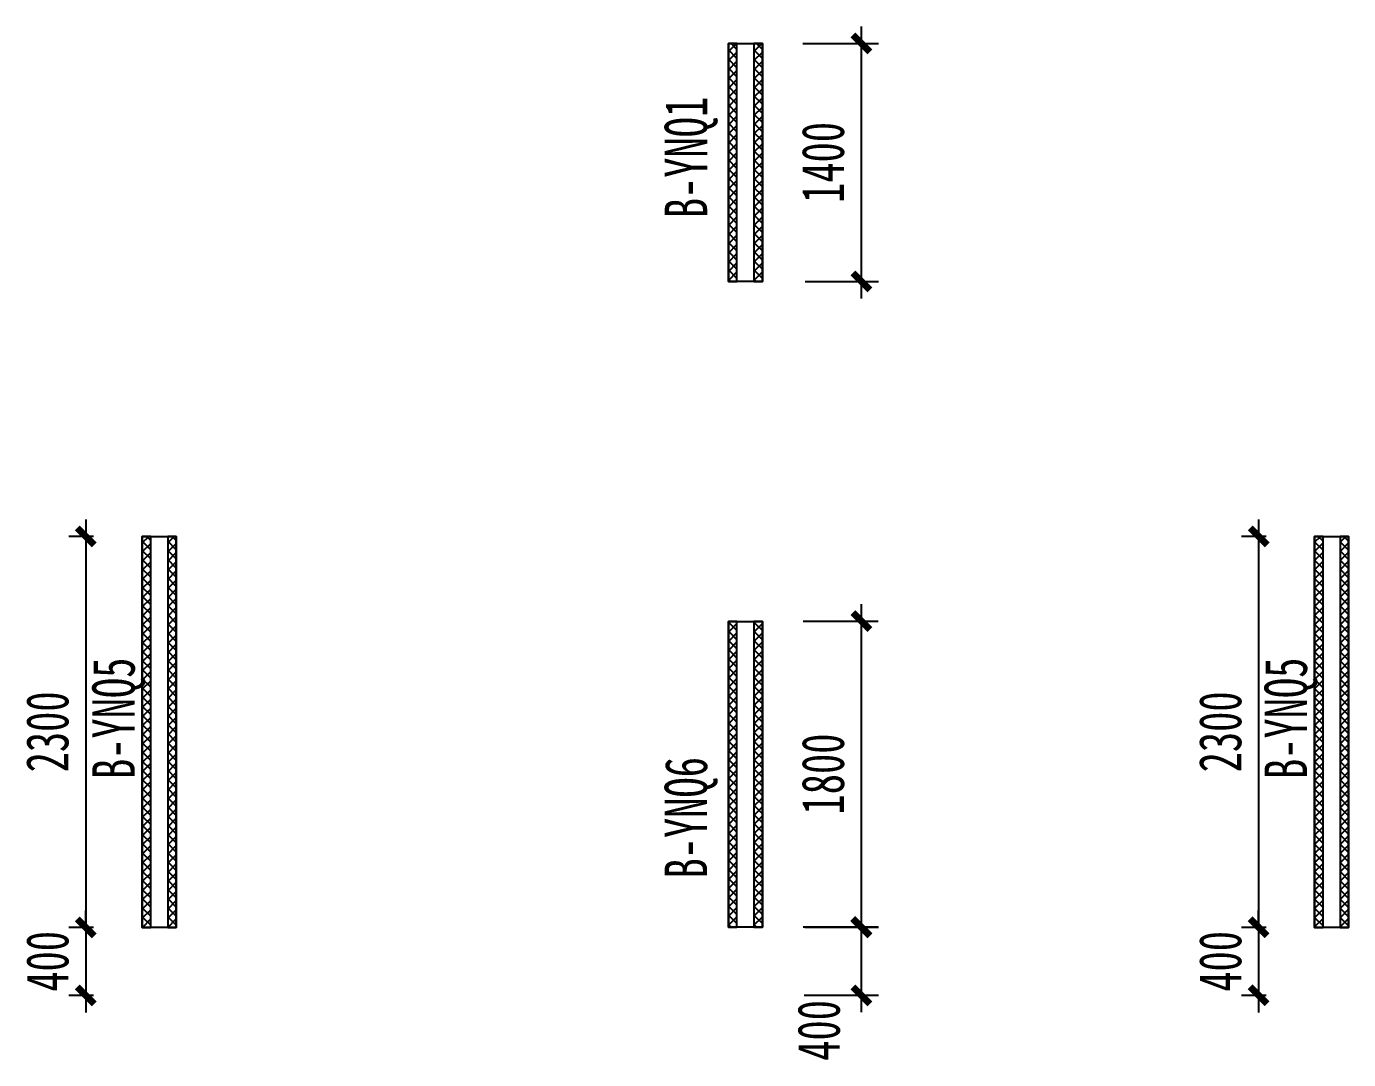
# Model space of a CAD drawing. Extents: x -3200781797 to -8106663, y 494714 to 1244925.
# Drawn here: x -3200762514 to -3200754732, y 766492 to 772570 of the extents above; entities that cross this region are included whole.
import ezdxf
from ezdxf.enums import TextEntityAlignment as Align

# ---------------------------------------------------------------- set-up
doc = ezdxf.new("R2010")
doc.units = 0
doc.header["$LTSCALE"] = 1000
doc.header["$MEASUREMENT"] = 0
doc.linetypes.add('DASH', pattern=[0.35, 0.25, -0.1])
doc.layers.get('Defpoints').update_dxf_attribs({"color": 30, "linetype": 'DASH'})
for name, color, linetype in [('3#4#5#$0$DIM', 3, 'Continuous'), ('3#4#5#$0$S-ANNO-TEXT', 7, 'Continuous'), ('3#4#5#$0$S-PC-FQ-NYQ', 4, 'Continuous'), ('3#4#5#$0$S-PC-FQ-WYQ', 4, 'Continuous')]:
    doc.layers.add(name, color=color, linetype=linetype)
doc.styles.add('3#4#5#$0$宋体', font='', dxfattribs={"width": 0.8})
doc.styles.add('3#4#5#$0$楷体', font='', dxfattribs={"width": 0.7})
doc.styles.get('3#4#5#$0$宋体').set_extended_font_data('SimSun')
doc.styles.get('3#4#5#$0$楷体').set_extended_font_data('KaiTi_GB2312')
doc.dimstyles.new('3#4#5#$0$TSSD_100_100', dxfattribs={"dimtxt": 250, "dimasz": 100, "dimexe": 100, "dimexo": 250, "dimgap": 100, "dimtad": 1, "dimdec": 0, "dimzin": 0, "dimdsep": 46, "dimtxsty": '3#4#5#$0$楷体', "dimblk": '3#4#5#$0$_ArchTick', "dimcen": 0, "dimdle": 100, "dimclrt": 7, "dimadec": 0, "dimazin": 0, "dimtfac": 1, "dimtdec": 0, "dimtix": 1, "dimtmove": 2, "dimatfit": 3, "dimfxl": 1, "dimtolj": 1, "dimtzin": 0, "dimarcsym": 0})

# ---------------------------------------------------------------- blocks, each defined once
blk = doc.blocks.new('3#4#5#$0$_ArchTick')
at = {"color": 0, "linetype": 'ByBlock', "const_width": 0.4}
blk.add_lwpolyline([(-0.5, -0.5), (0.5, 0.5)], dxfattribs=at)
blk = doc.blocks.new('*D3438')
at = {"layer": '3#4#5#$0$DIM', "color": 0, "lineweight": -2, "transparency": 16777216}
for p, q in [((21682.3, 0), (21682.3, 600)), ((21349.6, 500), (21782.3, 500)), ((21346.5, 100), (21782.3, 100))]:
    blk.add_line(p, q, dxfattribs=at)
at = {"layer": 'Defpoints', "color": 0, "transparency": 16777216}
for p in [(21099.6, 500), (21682.3, 500), (21096.5, 100)]:
    blk.add_point(p, dxfattribs=at)
at = {"layer": '3#4#5#$0$DIM', "color": 0, "lineweight": -2, "transparency": 16777216, "xscale": 100, "yscale": 100, "zscale": 100}
for p, rotation in [((21682.3, 500), 90), ((21682.3, 100), 270)]:
    blk.add_blockref('3#4#5#$0$_ArchTick', p, dxfattribs=dict(at, rotation=rotation))
at = {"layer": '3#4#5#$0$DIM', "color": 7, "transparency": 16777216, "insert": (21432.3, -106.4), "char_height": 250, "attachment_point": 5, "rotation": 90, "style": '3#4#5#$0$楷体'}
blk.add_mtext('\\A1;400', dxfattribs=at)
blk = doc.blocks.new('*D3439')
at = {"layer": '3#4#5#$0$DIM', "color": 0, "lineweight": -2, "transparency": 16777216}
for p, q in [((21682.3, 4200), (21682.3, 5800)), ((21338.7, 5700), (21782.3, 5700)), ((21350.6, 4300), (21782.3, 4300))]:
    blk.add_line(p, q, dxfattribs=at)
at = {"layer": 'Defpoints', "color": 0, "transparency": 16777216}
for p in [(21088.7, 5700), (21682.3, 5700), (21100.6, 4300)]:
    blk.add_point(p, dxfattribs=at)
at = {"layer": '3#4#5#$0$DIM', "color": 0, "lineweight": -2, "transparency": 16777216, "xscale": 100, "yscale": 100, "zscale": 100}
for p, rotation in [((21682.3, 5700), 90), ((21682.3, 4300), 270)]:
    blk.add_blockref('3#4#5#$0$_ArchTick', p, dxfattribs=dict(at, rotation=rotation))
at = {"layer": '3#4#5#$0$DIM', "color": 7, "transparency": 16777216, "insert": (21457.3, 5000), "char_height": 250, "attachment_point": 5, "rotation": 90, "style": '3#4#5#$0$楷体'}
blk.add_mtext('\\A1;1400', dxfattribs=at)
blk = doc.blocks.new('*D3443')
at = {"layer": '3#4#5#$0$DIM', "color": 0, "lineweight": -2, "transparency": 16777216}
for p, q in [((17117.2, 499.9), (17117.2, 599.9)), ((17161.9, 499.9), (17017.2, 499.9)), ((17117.2, 499.9), (17117.2, 99.9)), ((17161.9, 99.9), (17017.2, 99.9)), ((17117.2, 99.9), (17117.2, -0.1))]:
    blk.add_line(p, q, dxfattribs=at)
at = {"layer": 'Defpoints', "color": 0, "transparency": 16777216}
for p in [(17411.9, 499.9), (17117.2, 99.9), (17411.9, 99.9)]:
    blk.add_point(p, dxfattribs=at)
at = {"layer": '3#4#5#$0$DIM', "color": 0, "lineweight": -2, "transparency": 16777216, "xscale": 100, "yscale": 100, "zscale": 100}
for p, rotation in [((17117.2, 499.9), 270), ((17117.2, 99.9), 90)]:
    blk.add_blockref('3#4#5#$0$_ArchTick', p, dxfattribs=dict(at, rotation=rotation))
at = {"layer": '3#4#5#$0$DIM', "color": 7, "transparency": 16777216, "insert": (16892.2, 299.9), "char_height": 250, "attachment_point": 5, "rotation": 90, "style": '3#4#5#$0$楷体'}
blk.add_mtext('\\A1;400', dxfattribs=at)
blk = doc.blocks.new('*D3444')
at = {"layer": '3#4#5#$0$DIM', "color": 0, "lineweight": -2, "transparency": 16777216}
for p, q in [((17117.2, 2900), (17117.2, 399.9)), ((17161.9, 2800), (17017.2, 2800)), ((17161.9, 499.9), (17017.2, 499.9))]:
    blk.add_line(p, q, dxfattribs=at)
at = {"layer": 'Defpoints', "color": 0, "transparency": 16777216}
for p in [(17411.9, 2800), (17117.2, 499.9), (17411.9, 499.9)]:
    blk.add_point(p, dxfattribs=at)
at = {"layer": '3#4#5#$0$DIM', "color": 0, "lineweight": -2, "transparency": 16777216, "xscale": 100, "yscale": 100, "zscale": 100}
for p, rotation in [((17117.2, 2800), 90), ((17117.2, 499.9), 270)]:
    blk.add_blockref('3#4#5#$0$_ArchTick', p, dxfattribs=dict(at, rotation=rotation))
at = {"layer": '3#4#5#$0$DIM', "color": 7, "transparency": 16777216, "insert": (16892.2, 1649.9), "char_height": 250, "attachment_point": 5, "rotation": 90, "style": '3#4#5#$0$楷体'}
blk.add_mtext('\\A1;2300', dxfattribs=at)
blk = doc.blocks.new('3#4#5#$0$B-YNQ1')
at = {"layer": '3#4#5#$0$S-PC-FQ-WYQ'}
h = blk.add_hatch(dxfattribs=at)
h.set_pattern_fill('ANSI37', color=256, scale=12, angle=180)
h.set_pattern_definition([(225, (-660607.18, -535164.026), (26.9407684, -26.9407684), []), (315, (-660607.18, -535164.026), (26.9407684, 26.9407684), [])])
h.paths.add_polyline_path([(-146055.7, 326638.4), (-146055.7, 326688.4), (-147455.8, 326688.4), (-147455.8, 326638.4)])
h = blk.add_hatch(dxfattribs=at)
h.set_pattern_fill('ANSI37', color=256, scale=12, angle=180)
h.set_pattern_definition([(225, (-660607.18, -535314.026), (26.9407684, -26.9407684), []), (315, (-660607.18, -535314.026), (26.9407684, 26.9407684), [])])
h.paths.add_polyline_path([(-146055.7, 326488.4), (-146055.7, 326538.4), (-147455.8, 326538.4), (-147455.8, 326488.4)])
for points in [[(-146055.7, 326638.4), (-146055.7, 326688.4), (-147455.8, 326688.4), (-147455.8, 326638.4)], [(-147455.8, 326488.4), (-147455.8, 326688.4), (-146055.7, 326688.4), (-146055.7, 326488.4)], [(-146055.7, 326488.4), (-146055.7, 326538.4), (-147455.8, 326538.4), (-147455.8, 326488.4)]]:
    blk.add_lwpolyline(points, close=True, dxfattribs=at)
blk = doc.blocks.new('3#4#5#$0$B-YNQ5')
at = {"layer": '3#4#5#$0$S-PC-FQ-WYQ'}
h = blk.add_hatch(dxfattribs=at)
h.set_pattern_fill('ANSI37', color=256, scale=12, angle=90)
h.set_pattern_definition([(135, (-700179.375, 889530.456), (-26.9407684, -26.9407684), []), (225, (-700179.375, 889530.456), (26.9407684, -26.9407684), [])])
h.paths.add_polyline_path([(161623.3, 374629), (161673.3, 374629), (161673, 376929.1), (161623, 376929.1)])
h = blk.add_hatch(dxfattribs=at)
h.set_pattern_fill('ANSI37', color=256, scale=12, angle=90)
h.set_pattern_definition([(135, (-700029.375, 889530.456), (-26.9407684, -26.9407684), []), (225, (-700029.375, 889530.456), (26.9407684, -26.9407684), [])])
h.paths.add_polyline_path([(161773.3, 374629), (161823.3, 374629), (161823, 376929.1), (161773, 376929.1)])
for points in [[(161623.3, 374629), (161673.3, 374629), (161673, 376929.1), (161623, 376929.1)], [(161623, 376929.1), (161823, 376929.1), (161823.3, 374629), (161623.3, 374629)], [(161773.3, 374629), (161823.3, 374629), (161823, 376929.1), (161773, 376929.1)]]:
    blk.add_lwpolyline(points, close=True, dxfattribs=at)
blk = doc.blocks.new('*D3402')
at = {"layer": '3#4#5#$0$DIM', "color": 0, "lineweight": -2, "transparency": 16777216}
for p, q in [((24020.6, 499.9), (24020.6, 599.9)), ((24065.3, 499.9), (23920.6, 499.9)), ((24020.6, 499.9), (24020.6, 99.9)), ((24065.3, 99.9), (23920.6, 99.9)), ((24020.6, 99.9), (24020.6, -0.1))]:
    blk.add_line(p, q, dxfattribs=at)
at = {"layer": 'Defpoints', "color": 0, "transparency": 16777216}
for p in [(24315.3, 499.9), (24020.6, 99.9), (24315.3, 99.9)]:
    blk.add_point(p, dxfattribs=at)
at = {"layer": '3#4#5#$0$DIM', "color": 0, "lineweight": -2, "transparency": 16777216, "xscale": 100, "yscale": 100, "zscale": 100}
for p, rotation in [((24020.6, 499.9), 270), ((24020.6, 99.9), 90)]:
    blk.add_blockref('3#4#5#$0$_ArchTick', p, dxfattribs=dict(at, rotation=rotation))
at = {"layer": '3#4#5#$0$DIM', "color": 7, "transparency": 16777216, "insert": (23795.6, 299.9), "char_height": 250, "attachment_point": 5, "rotation": 90, "style": '3#4#5#$0$楷体'}
blk.add_mtext('\\A1;400', dxfattribs=at)
blk = doc.blocks.new('*D3403')
at = {"layer": '3#4#5#$0$DIM', "color": 0, "lineweight": -2, "transparency": 16777216}
for p, q in [((24020.6, 2900), (24020.6, 399.9)), ((24065.3, 2800), (23920.6, 2800)), ((24065.3, 499.9), (23920.6, 499.9))]:
    blk.add_line(p, q, dxfattribs=at)
at = {"layer": 'Defpoints', "color": 0, "transparency": 16777216}
for p in [(24315.3, 2800), (24020.6, 499.9), (24315.3, 499.9)]:
    blk.add_point(p, dxfattribs=at)
at = {"layer": '3#4#5#$0$DIM', "color": 0, "lineweight": -2, "transparency": 16777216, "xscale": 100, "yscale": 100, "zscale": 100}
for p, rotation in [((24020.6, 2800), 90), ((24020.6, 499.9), 270)]:
    blk.add_blockref('3#4#5#$0$_ArchTick', p, dxfattribs=dict(at, rotation=rotation))
at = {"layer": '3#4#5#$0$DIM', "color": 7, "transparency": 16777216, "insert": (23795.6, 1649.9), "char_height": 250, "attachment_point": 5, "rotation": 90, "style": '3#4#5#$0$楷体'}
blk.add_mtext('\\A1;2300', dxfattribs=at)
blk = doc.blocks.new('*D3368')
at = {"layer": '3#4#5#$0$DIM', "color": 0, "lineweight": -2, "transparency": 16777216}
for p, q in [((21682.1, 402.2), (21682.1, 2402)), ((21339.9, 2302), (21782.1, 2302)), ((21339.8, 502.2), (21782.1, 502.2))]:
    blk.add_line(p, q, dxfattribs=at)
at = {"layer": 'Defpoints', "color": 0, "transparency": 16777216}
for p in [(21089.9, 2302), (21682.1, 2302), (21089.8, 502.2)]:
    blk.add_point(p, dxfattribs=at)
at = {"layer": '3#4#5#$0$DIM', "color": 0, "lineweight": -2, "transparency": 16777216, "xscale": 100, "yscale": 100, "zscale": 100}
for p, rotation in [((21682.1, 2302), 90), ((21682.1, 502.2), 270)]:
    blk.add_blockref('3#4#5#$0$_ArchTick', p, dxfattribs=dict(at, rotation=rotation))
at = {"layer": '3#4#5#$0$DIM', "color": 7, "transparency": 16777216, "insert": (21457.1, 1402.1), "char_height": 250, "attachment_point": 5, "rotation": 90, "style": '3#4#5#$0$楷体'}
blk.add_mtext('\\A1;1800', dxfattribs=at)
blk = doc.blocks.new('3#4#5#$0$B-YNQ6')
at = {"layer": '3#4#5#$0$S-PC-FQ-WYQ'}
h = blk.add_hatch(dxfattribs=at)
h.set_pattern_fill('ANSI37', color=256, scale=12, angle=270)
h.set_pattern_definition([(315, (748344.91, -190163.03), (26.9407684, 26.9407684), []), (45, (748344.91, -190163.03), (-26.9407684, 26.9407684), [])])
h.paths.add_polyline_path([(-113457.5, 324388.4), (-113507.5, 324388.4), (-113507.5, 322588.4), (-113457.5, 322588.4)])
h = blk.add_hatch(dxfattribs=at)
h.set_pattern_fill('ANSI37', color=256, scale=12, angle=270)
h.set_pattern_definition([(315, (748494.91, -190163.03), (26.9407684, 26.9407684), []), (45, (748494.91, -190163.03), (-26.9407684, 26.9407684), [])])
h.paths.add_polyline_path([(-113307.5, 324388.4), (-113357.5, 324388.4), (-113357.5, 322588.4), (-113307.5, 322588.4)])
for points in [[(-113457.5, 324388.4), (-113507.5, 324388.4), (-113507.5, 322588.4), (-113457.5, 322588.4)], [(-113307.5, 322588.4), (-113507.5, 322588.4), (-113507.5, 324388.4), (-113307.5, 324388.4)], [(-113307.5, 324388.4), (-113357.5, 324388.4), (-113357.5, 322588.4), (-113307.5, 322588.4)]]:
    blk.add_lwpolyline(points, close=True, dxfattribs=at)
blk = doc.blocks.new('3#4#5#$0$A$C475A1008')
at = {"layer": '3#4#5#$0$S-PC-FQ-WYQ', "rotation": 90}
blk.add_blockref('3#4#5#$0$B-YNQ1', (347588.1, 151755.8), dxfattribs=at)
at = {"layer": '3#4#5#$0$S-PC-FQ-WYQ'}
for name, p in [('3#4#5#$0$B-YNQ5', (-144173.3, -374129.1)), ('3#4#5#$0$B-YNQ5', (-137273.4, -374129.1)), ('3#4#5#$0$B-YNQ6', (134407.3, -322088.4))]:
    blk.add_blockref(name, p, dxfattribs=at)
at = {"layer": '3#4#5#$0$S-PC-FQ-NYQ', "style": '3#4#5#$0$宋体', "width": 0.7}
for s, p in [('B-YNQ1', (20649.8, 4671.8, 0)), ('B-YNQ5', (17280.5, 1372.6)), ('B-YNQ5', (24180.4, 1372.6)), ('B-YNQ6', (20649.5, 787.4))]:
    blk.add_text(s, height=250, rotation=90, dxfattribs=at).set_placement(p, align=Align.MIDDLE_LEFT)
at = {"layer": '3#4#5#$0$DIM'}
for base, p1, p2, picture, middle in [((21682.3, 5700), (21100.6, 4300), (21088.7, 5700), '*D3439', (21457.3, 5000)), ((17117.2, 499.9), (17411.9, 2800), (17411.9, 499.9), '*D3444', (16892.2, 1649.9)), ((24020.6, 499.9), (24315.3, 2800), (24315.3, 499.9), '*D3403', (23795.6, 1649.9)), ((21682.1, 2302), (21089.8, 502.2), (21089.9, 2302), '*D3368', (21457.1, 1402.1)), ((17117.2, 99.9), (17411.9, 499.9), (17411.9, 99.9), '*D3443', (16892.2, 299.9)), ((24020.6, 99.9), (24315.3, 499.9), (24315.3, 99.9), '*D3402', (23795.6, 299.9))]:
    dim = blk.add_linear_dim(base=base, p1=p1, p2=p2, angle=90, dimstyle='3#4#5#$0$TSSD_100_100', dxfattribs=at)
    dim.commit()
    dim.dimension.update_dxf_attribs({"geometry": picture, "text_midpoint": middle})
dim = blk.add_linear_dim(base=(21682.3, 500), p1=(21096.5, 100), p2=(21099.6, 500), angle=90, dimstyle='3#4#5#$0$TSSD_100_100', dxfattribs=at)
dim.commit()
dim.dimension.update_dxf_attribs({"geometry": '*D3438', "text_midpoint": (21432.3, -106.4), "dimtype": 128})

msp = doc.modelspace()

# ---------------------------------------------------------------- block references
at = {"layer": '3#4#5#$0$S-ANNO-TEXT'}
msp.add_blockref('3#4#5#$0$A$C475A1008', (-3200779282.3, 766769.5), dxfattribs=at)

doc.saveas('drawing.dxf')
